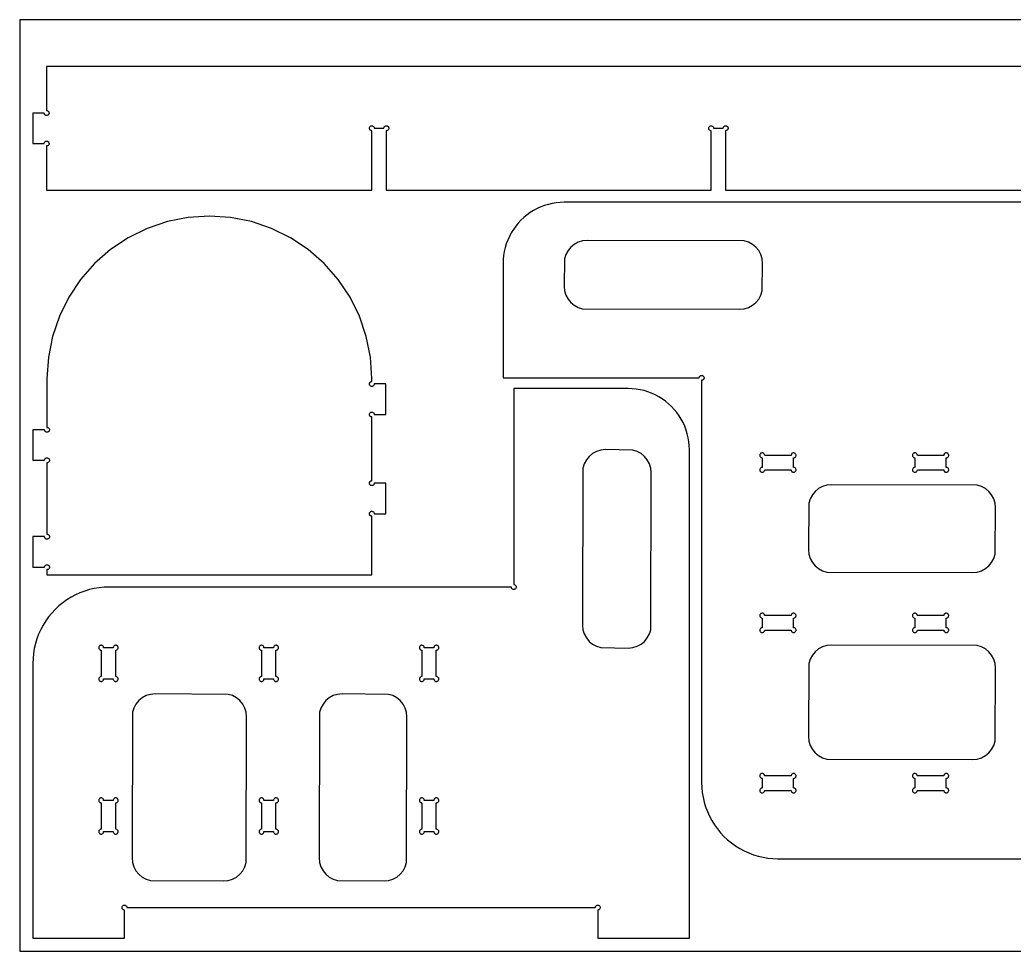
# Model space of a CAD drawing. Extents: x 0 to 2440, y -4410 to 1220.
# Drawn here: x 0 to 1302, y -1470 to -250 of the extents above; entities that cross this region are included whole.
import ezdxf

# ---------------------------------------------------------------- set-up
doc = ezdxf.new("R2010")
doc.units = 0
doc.layers.add('CUT', color=1, linetype='Continuous')
doc.layers.add('REFERENCE-SHEET', color=8, linetype='Continuous')

msp = doc.modelspace()

# ---------------------------------------------------------------- linework, layer by layer
at = {"layer": 'CUT'}
for points in [[(1795, -311), (35, -311), (35, -368.8), (35.7, -368.9), (36.3, -369.1), (36.9, -369.4), (37.4, -369.9), (37.8, -370.5), (38.1, -371.1), (38.2, -371.8), (38.2, -372.5), (38, -373.1), (37.7, -373.7), (37.3, -374.3), (36.7, -374.7), (36.1, -375), (35.5, -375.2), (34.8, -375.2), (34.1, -375.1), (33.5, -374.8), (32.9, -374.4), (32.4, -373.9), (32.1, -373.3), (31.9, -372.7), (31.8, -372), (17, -372), (17, -412), (31.8, -412), (31.9, -411.3), (32.1, -410.7), (32.4, -410.1), (32.9, -409.6), (33.5, -409.2), (34.1, -408.9), (34.8, -408.8), (35.5, -408.8), (36.1, -409), (36.7, -409.3), (37.3, -409.7), (37.7, -410.3), (38, -410.9), (38.2, -411.5), (38.2, -412.2), (38.1, -412.9), (37.8, -413.5), (37.4, -414.1), (36.9, -414.6), (36.3, -414.9), (35.7, -415.1), (35, -415.2), (35, -473), (461, -473), (461, -395.2), (460.3, -395.1), (459.7, -394.9), (459.1, -394.6), (458.6, -394.1), (458.2, -393.5), (457.9, -392.9), (457.8, -392.2), (457.8, -391.5), (458, -390.9), (458.3, -390.3), (458.7, -389.7), (459.3, -389.3), (459.9, -389), (460.5, -388.8), (461.2, -388.8), (461.9, -388.9), (462.5, -389.2), (463.1, -389.6), (463.6, -390.1), (463.9, -390.7), (464.1, -391.3), (464.2, -392), (476.8, -392), (476.9, -391.3), (477.1, -390.7), (477.4, -390.1), (477.9, -389.6), (478.5, -389.2), (479.1, -388.9), (479.8, -388.8), (480.5, -388.8), (481.1, -389), (481.7, -389.3), (482.3, -389.7), (482.7, -390.3), (483, -390.9), (483.2, -391.5), (483.2, -392.2), (483.1, -392.9), (482.8, -393.5), (482.4, -394.1), (481.9, -394.6), (481.3, -394.9), (480.7, -395.1), (480, -395.2), (480, -473), (905.5, -473), (905.5, -395.2), (904.8, -395.1), (904.2, -394.9), (903.6, -394.6), (903.1, -394.1), (902.7, -393.5), (902.4, -392.9), (902.3, -392.2), (902.3, -391.5), (902.5, -390.9), (902.8, -390.3), (903.2, -389.7), (903.8, -389.3), (904.4, -389), (905, -388.8), (905.7, -388.8), (906.4, -388.9), (907, -389.2), (907.6, -389.6), (908.1, -390.1), (908.4, -390.7), (908.6, -391.3), (908.7, -392), (921.3, -392), (921.4, -391.3), (921.6, -390.7), (921.9, -390.1), (922.4, -389.6), (923, -389.2), (923.6, -388.9), (924.3, -388.8), (925, -388.8), (925.6, -389), (926.2, -389.3), (926.8, -389.7), (927.2, -390.3), (927.5, -390.9), (927.7, -391.5), (927.7, -392.2), (927.6, -392.9), (927.3, -393.5), (926.9, -394.1), (926.4, -394.6), (925.8, -394.9), (925.2, -395.1), (924.5, -395.2), (924.5, -473), (1350, -473)], [(1353, -489), (713, -489), (707.8, -489.2), (702.6, -489.7), (697.4, -490.5), (692.3, -491.7), (687.3, -493.2), (682.4, -495.1), (677.6, -497.3), (673, -499.7), (668.6, -502.5), (664.3, -505.5), (660.3, -508.9), (656.4, -512.4), (652.9, -516.3), (649.5, -520.3), (646.5, -524.6), (643.7, -529), (641.3, -533.6), (639.1, -538.4), (637.2, -543.3), (635.7, -548.3), (634.5, -553.4), (633.7, -558.6), (633.2, -563.8), (633, -569), (633, -719), (889.8, -719), (889.9, -718.3), (890.1, -717.7), (890.4, -717.1), (890.9, -716.6), (891.5, -716.2), (892.1, -715.9), (892.8, -715.8), (893.5, -715.8), (894.1, -716), (894.7, -716.3), (895.3, -716.7), (895.7, -717.3), (896, -717.9), (896.2, -718.5), (896.2, -719.2), (896.1, -719.9), (895.8, -720.5), (895.4, -721.1), (894.9, -721.6), (894.3, -721.9), (893.7, -722.1), (893, -722.2), (893, -1249), (893.2, -1255.5), (893.9, -1262.1), (894.9, -1268.5), (896.4, -1274.9), (898.3, -1281.1), (900.6, -1287.3), (903.3, -1293.2), (906.4, -1299), (909.9, -1304.6), (913.7, -1309.9), (917.8, -1314.9), (922.3, -1319.7), (927.1, -1324.2), (932.1, -1328.3), (937.4, -1332.1), (943, -1335.6), (948.8, -1338.7), (954.7, -1341.4), (960.9, -1343.7), (967.1, -1345.6), (973.5, -1347.1), (979.9, -1348.1), (986.5, -1348.8), (993, -1349), (1353, -1349)]]:
    msp.add_lwpolyline(points, dxfattribs=at)
for points in [[(17, -927), (17, -967), (32.3, -967), (32.4, -966.3), (32.6, -965.7), (32.9, -965.1), (33.4, -964.6), (34, -964.2), (34.6, -963.9), (35.3, -963.8), (36, -963.8), (36.6, -964), (37.2, -964.3), (37.8, -964.7), (38.2, -965.3), (38.5, -965.9), (38.7, -966.5), (38.7, -967.2), (38.6, -967.9), (38.3, -968.5), (37.9, -969.1), (37.4, -969.6), (36.8, -969.9), (36.2, -970.1), (35.5, -970.2), (35.5, -977), (461, -977), (461, -900.2), (460.3, -900.1), (459.7, -899.9), (459.1, -899.6), (458.6, -899.1), (458.2, -898.5), (457.9, -897.9), (457.8, -897.2), (457.8, -896.5), (458, -895.9), (458.3, -895.3), (458.7, -894.7), (459.3, -894.3), (459.9, -894), (460.5, -893.8), (461.2, -893.8), (461.9, -893.9), (462.5, -894.2), (463.1, -894.6), (463.6, -895.1), (463.9, -895.7), (464.1, -896.3), (464.2, -897), (479.5, -897), (479.5, -857), (464.2, -857), (464.1, -857.7), (463.9, -858.3), (463.6, -858.9), (463.1, -859.4), (462.5, -859.8), (461.9, -860.1), (461.2, -860.2), (460.5, -860.2), (459.9, -860), (459.3, -859.7), (458.7, -859.3), (458.3, -858.7), (458, -858.1), (457.8, -857.5), (457.8, -856.8), (457.9, -856.1), (458.2, -855.5), (458.6, -854.9), (459.1, -854.4), (459.7, -854.1), (460.3, -853.9), (461, -853.8), (461, -770.2), (460.3, -770.1), (459.7, -769.9), (459.1, -769.6), (458.6, -769.1), (458.2, -768.5), (457.9, -767.9), (457.8, -767.2), (457.8, -766.5), (458, -765.9), (458.3, -765.3), (458.7, -764.7), (459.3, -764.3), (459.9, -764), (460.5, -763.8), (461.2, -763.8), (461.9, -763.9), (462.5, -764.2), (463.1, -764.6), (463.6, -765.1), (463.9, -765.7), (464.1, -766.3), (464.2, -767), (479.5, -767), (479.5, -727), (464.2, -727), (464.1, -727.7), (463.9, -728.3), (463.6, -728.9), (463.1, -729.4), (462.5, -729.8), (461.9, -730.1), (461.2, -730.2), (460.5, -730.2), (459.9, -730), (459.3, -729.7), (458.7, -729.3), (458.3, -728.7), (458, -728.1), (457.8, -727.5), (457.8, -726.8), (457.9, -726.1), (458.2, -725.5), (458.6, -724.9), (459.1, -724.4), (459.7, -724.1), (460.3, -723.9), (461, -723.8), (461, -719.8), (459.2, -692), (453.8, -664.7), (444.8, -638.3), (432.5, -613.4), (417, -590.2), (398.7, -569.3), (377.8, -551), (354.6, -535.5), (329.7, -523.2), (303.3, -514.2), (276, -508.8), (248.2, -507), (220.5, -508.8), (193.2, -514.2), (166.8, -523.2), (141.9, -535.5), (118.7, -551), (97.8, -569.3), (79.5, -590.2), (64, -613.4), (51.7, -638.3), (42.7, -664.7), (37.3, -692), (35.5, -719.8), (35.5, -783.8), (36.2, -783.9), (36.8, -784.1), (37.4, -784.4), (37.9, -784.9), (38.3, -785.5), (38.6, -786.1), (38.7, -786.8), (38.7, -787.5), (38.5, -788.1), (38.2, -788.7), (37.8, -789.3), (37.2, -789.7), (36.6, -790), (36, -790.2), (35.3, -790.2), (34.6, -790.1), (34, -789.8), (33.4, -789.4), (32.9, -788.9), (32.6, -788.3), (32.4, -787.7), (32.3, -787), (17, -787), (17, -827), (32.3, -827), (32.4, -826.3), (32.6, -825.7), (32.9, -825.1), (33.4, -824.6), (34, -824.2), (34.6, -823.9), (35.3, -823.8), (36, -823.8), (36.6, -824), (37.2, -824.3), (37.8, -824.7), (38.2, -825.3), (38.5, -825.9), (38.7, -826.5), (38.7, -827.2), (38.6, -827.9), (38.3, -828.5), (37.9, -829.1), (37.4, -829.6), (36.8, -829.9), (36.2, -830.1), (35.5, -830.2), (35.5, -923.8), (36.2, -923.9), (36.8, -924.1), (37.4, -924.4), (37.9, -924.9), (38.3, -925.5), (38.6, -926.1), (38.7, -926.8), (38.7, -927.5), (38.5, -928.1), (38.2, -928.7), (37.8, -929.3), (37.2, -929.7), (36.6, -930), (36, -930.2), (35.3, -930.2), (34.6, -930.1), (34, -929.8), (33.4, -929.4), (32.9, -928.9), (32.6, -928.3), (32.4, -927.7), (32.3, -927)], [(973, -569), (972.4, -563.1), (970.7, -557.5), (967.9, -552.3), (964.2, -547.8), (959.7, -544.1), (954.5, -541.3), (948.9, -539.6), (743, -539), (737.1, -539.6), (731.5, -541.3), (726.3, -544.1), (721.8, -547.8), (718.1, -552.3), (715.3, -557.5), (713.6, -563.1), (713, -599), (713.6, -604.9), (715.3, -610.5), (718.1, -615.7), (721.8, -620.2), (726.3, -623.9), (731.5, -626.7), (737.1, -628.4), (943, -629), (948.9, -628.4), (954.5, -626.7), (959.7, -623.9), (964.2, -620.2), (967.9, -615.7), (970.7, -610.5), (972.4, -604.9)], [(17, -1453), (137, -1453), (137, -1416.2), (136.3, -1416.1), (135.7, -1415.9), (135.1, -1415.6), (134.6, -1415.1), (134.2, -1414.5), (133.9, -1413.9), (133.8, -1413.2), (133.8, -1412.5), (134, -1411.9), (134.3, -1411.3), (134.7, -1410.7), (135.3, -1410.3), (135.9, -1410), (136.5, -1409.8), (137.2, -1409.8), (137.9, -1409.9), (138.5, -1410.2), (139.1, -1410.6), (139.6, -1411.1), (139.9, -1411.7), (140.1, -1412.3), (140.2, -1413), (753.8, -1413), (753.9, -1412.3), (754.1, -1411.7), (754.4, -1411.1), (754.9, -1410.6), (755.5, -1410.2), (756.1, -1409.9), (756.8, -1409.8), (757.5, -1409.8), (758.1, -1410), (758.7, -1410.3), (759.3, -1410.7), (759.7, -1411.3), (760, -1411.9), (760.2, -1412.5), (760.2, -1413.2), (760.1, -1413.9), (759.8, -1414.5), (759.4, -1415.1), (758.9, -1415.6), (758.3, -1415.9), (757.7, -1416.1), (757, -1416.2), (757, -1453), (877, -1453), (877, -813), (876.8, -807.8), (876.3, -802.6), (875.5, -797.4), (874.3, -792.3), (872.8, -787.3), (870.9, -782.4), (868.7, -777.6), (866.3, -773), (863.5, -768.6), (860.5, -764.3), (857.1, -760.3), (853.6, -756.4), (849.7, -752.9), (845.7, -749.5), (841.4, -746.5), (837, -743.7), (832.4, -741.3), (827.6, -739.1), (822.7, -737.2), (817.7, -735.7), (812.6, -734.5), (807.4, -733.7), (802.2, -733.2), (797, -733), (647, -733), (647, -989.8), (647.7, -989.9), (648.3, -990.1), (648.9, -990.4), (649.4, -990.9), (649.8, -991.5), (650.1, -992.1), (650.2, -992.8), (650.2, -993.5), (650, -994.1), (649.7, -994.7), (649.3, -995.3), (648.7, -995.7), (648.1, -996), (647.5, -996.2), (646.8, -996.2), (646.1, -996.1), (645.5, -995.8), (644.9, -995.4), (644.4, -994.9), (644.1, -994.3), (643.9, -993.7), (643.8, -993), (117, -993), (110.5, -993.2), (103.9, -993.9), (97.5, -994.9), (91.1, -996.4), (84.9, -998.3), (78.7, -1000.6), (72.8, -1003.3), (67, -1006.4), (61.4, -1009.9), (56.1, -1013.7), (51.1, -1017.8), (46.3, -1022.3), (41.8, -1027.1), (37.7, -1032.1), (33.9, -1037.4), (30.4, -1043), (27.3, -1048.8), (24.6, -1054.7), (22.3, -1060.9), (20.4, -1067.1), (18.9, -1073.5), (17.9, -1079.9), (17.2, -1086.5), (17, -1093)], [(797, -1073), (802.9, -1072.4), (808.5, -1070.7), (813.7, -1067.9), (818.2, -1064.2), (821.9, -1059.7), (824.7, -1054.5), (826.4, -1048.9), (827, -843), (826.4, -837.1), (824.7, -831.5), (821.9, -826.3), (818.2, -821.8), (813.7, -818.1), (808.5, -815.3), (802.9, -813.6), (767, -813), (761.1, -813.6), (755.5, -815.3), (750.3, -818.1), (745.8, -821.8), (742.1, -826.3), (739.3, -831.5), (737.6, -837.1), (737, -1043), (737.6, -1048.9), (739.3, -1054.5), (742.1, -1059.7), (745.8, -1064.2), (750.3, -1067.9), (755.5, -1070.7), (761.1, -1072.4)], [(1010.3, -839.5), (1010.4, -840.2), (1010.6, -840.8), (1010.9, -841.4), (1011.4, -841.9), (1012, -842.3), (1012.6, -842.6), (1013.3, -842.7), (1014, -842.7), (1014.6, -842.5), (1015.2, -842.2), (1015.8, -841.8), (1016.2, -841.2), (1016.5, -840.6), (1016.7, -840), (1016.7, -839.3), (1016.6, -838.6), (1016.3, -838), (1015.9, -837.4), (1015.4, -836.9), (1014.8, -836.6), (1014.2, -836.4), (1013.5, -836.3), (1013.5, -823.7), (1014.2, -823.6), (1014.8, -823.4), (1015.4, -823.1), (1015.9, -822.6), (1016.3, -822), (1016.6, -821.4), (1016.7, -820.7), (1016.7, -820), (1016.5, -819.4), (1016.2, -818.8), (1015.8, -818.2), (1015.2, -817.8), (1014.6, -817.5), (1014, -817.3), (1013.3, -817.3), (1012.6, -817.4), (1012, -817.7), (1011.4, -818.1), (1010.9, -818.6), (1010.6, -819.2), (1010.4, -819.8), (1010.3, -820.5), (975.7, -820.5), (975.6, -819.8), (975.4, -819.2), (975.1, -818.6), (974.6, -818.1), (974, -817.7), (973.4, -817.4), (972.7, -817.3), (972, -817.3), (971.4, -817.5), (970.8, -817.8), (970.2, -818.2), (969.8, -818.8), (969.5, -819.4), (969.3, -820), (969.3, -820.7), (969.4, -821.4), (969.7, -822), (970.1, -822.6), (970.6, -823.1), (971.2, -823.4), (971.8, -823.6), (972.5, -823.7), (972.5, -836.3), (971.8, -836.4), (971.2, -836.6), (970.6, -836.9), (970.1, -837.4), (969.7, -838), (969.4, -838.6), (969.3, -839.3), (969.3, -840), (969.5, -840.6), (969.8, -841.2), (970.2, -841.8), (970.8, -842.2), (971.4, -842.5), (972, -842.7), (972.7, -842.7), (973.4, -842.6), (974, -842.3), (974.6, -841.9), (975.1, -841.4), (975.4, -840.8), (975.6, -840.2), (975.7, -839.5)], [(1210.3, -839.5), (1210.4, -840.2), (1210.6, -840.8), (1210.9, -841.4), (1211.4, -841.9), (1212, -842.3), (1212.6, -842.6), (1213.3, -842.7), (1214, -842.7), (1214.6, -842.5), (1215.2, -842.2), (1215.8, -841.8), (1216.2, -841.2), (1216.5, -840.6), (1216.7, -840), (1216.7, -839.3), (1216.6, -838.6), (1216.3, -838), (1215.9, -837.4), (1215.4, -836.9), (1214.8, -836.6), (1214.2, -836.4), (1213.5, -836.3), (1213.5, -823.7), (1214.2, -823.6), (1214.8, -823.4), (1215.4, -823.1), (1215.9, -822.6), (1216.3, -822), (1216.6, -821.4), (1216.7, -820.7), (1216.7, -820), (1216.5, -819.4), (1216.2, -818.8), (1215.8, -818.2), (1215.2, -817.8), (1214.6, -817.5), (1214, -817.3), (1213.3, -817.3), (1212.6, -817.4), (1212, -817.7), (1211.4, -818.1), (1210.9, -818.6), (1210.6, -819.2), (1210.4, -819.8), (1210.3, -820.5), (1175.7, -820.5), (1175.6, -819.8), (1175.4, -819.2), (1175.1, -818.6), (1174.6, -818.1), (1174, -817.7), (1173.4, -817.4), (1172.7, -817.3), (1172, -817.3), (1171.4, -817.5), (1170.8, -817.8), (1170.2, -818.2), (1169.8, -818.8), (1169.5, -819.4), (1169.3, -820), (1169.3, -820.7), (1169.4, -821.4), (1169.7, -822), (1170.1, -822.6), (1170.6, -823.1), (1171.2, -823.4), (1171.8, -823.6), (1172.5, -823.7), (1172.5, -836.3), (1171.8, -836.4), (1171.2, -836.6), (1170.6, -836.9), (1170.1, -837.4), (1169.7, -838), (1169.4, -838.6), (1169.3, -839.3), (1169.3, -840), (1169.5, -840.6), (1169.8, -841.2), (1170.2, -841.8), (1170.8, -842.2), (1171.4, -842.5), (1172, -842.7), (1172.7, -842.7), (1173.4, -842.6), (1174, -842.3), (1174.6, -841.9), (1175.1, -841.4), (1175.4, -840.8), (1175.6, -840.2), (1175.7, -839.5)], [(1278, -889), (1277.4, -883.1), (1275.7, -877.5), (1272.9, -872.3), (1269.2, -867.8), (1264.7, -864.1), (1259.5, -861.3), (1253.9, -859.6), (1063, -859), (1057.1, -859.6), (1051.5, -861.3), (1046.3, -864.1), (1041.8, -867.8), (1038.1, -872.3), (1035.3, -877.5), (1033.6, -883.1), (1033, -944), (1033.6, -949.9), (1035.3, -955.5), (1038.1, -960.7), (1041.8, -965.2), (1046.3, -968.9), (1051.5, -971.7), (1057.1, -973.4), (1248, -974), (1253.9, -973.4), (1259.5, -971.7), (1264.7, -968.9), (1269.2, -965.2), (1272.9, -960.7), (1275.7, -955.5), (1277.4, -949.9)], [(1010.3, -1049.5), (1010.4, -1050.2), (1010.6, -1050.8), (1010.9, -1051.4), (1011.4, -1051.9), (1012, -1052.3), (1012.6, -1052.6), (1013.3, -1052.7), (1014, -1052.7), (1014.6, -1052.5), (1015.2, -1052.2), (1015.8, -1051.8), (1016.2, -1051.2), (1016.5, -1050.6), (1016.7, -1050), (1016.7, -1049.3), (1016.6, -1048.6), (1016.3, -1048), (1015.9, -1047.4), (1015.4, -1046.9), (1014.8, -1046.6), (1014.2, -1046.4), (1013.5, -1046.3), (1013.5, -1033.7), (1014.2, -1033.6), (1014.8, -1033.4), (1015.4, -1033.1), (1015.9, -1032.6), (1016.3, -1032), (1016.6, -1031.4), (1016.7, -1030.7), (1016.7, -1030), (1016.5, -1029.4), (1016.2, -1028.8), (1015.8, -1028.2), (1015.2, -1027.8), (1014.6, -1027.5), (1014, -1027.3), (1013.3, -1027.3), (1012.6, -1027.4), (1012, -1027.7), (1011.4, -1028.1), (1010.9, -1028.6), (1010.6, -1029.2), (1010.4, -1029.8), (1010.3, -1030.5), (975.7, -1030.5), (975.6, -1029.8), (975.4, -1029.2), (975.1, -1028.6), (974.6, -1028.1), (974, -1027.7), (973.4, -1027.4), (972.7, -1027.3), (972, -1027.3), (971.4, -1027.5), (970.8, -1027.8), (970.2, -1028.2), (969.8, -1028.8), (969.5, -1029.4), (969.3, -1030), (969.3, -1030.7), (969.4, -1031.4), (969.7, -1032), (970.1, -1032.6), (970.6, -1033.1), (971.2, -1033.4), (971.8, -1033.6), (972.5, -1033.7), (972.5, -1046.3), (971.8, -1046.4), (971.2, -1046.6), (970.6, -1046.9), (970.1, -1047.4), (969.7, -1048), (969.4, -1048.6), (969.3, -1049.3), (969.3, -1050), (969.5, -1050.6), (969.8, -1051.2), (970.2, -1051.8), (970.8, -1052.2), (971.4, -1052.5), (972, -1052.7), (972.7, -1052.7), (973.4, -1052.6), (974, -1052.3), (974.6, -1051.9), (975.1, -1051.4), (975.4, -1050.8), (975.6, -1050.2), (975.7, -1049.5)], [(1210.3, -1049.5), (1210.4, -1050.2), (1210.6, -1050.8), (1210.9, -1051.4), (1211.4, -1051.9), (1212, -1052.3), (1212.6, -1052.6), (1213.3, -1052.7), (1214, -1052.7), (1214.6, -1052.5), (1215.2, -1052.2), (1215.8, -1051.8), (1216.2, -1051.2), (1216.5, -1050.6), (1216.7, -1050), (1216.7, -1049.3), (1216.6, -1048.6), (1216.3, -1048), (1215.9, -1047.4), (1215.4, -1046.9), (1214.8, -1046.6), (1214.2, -1046.4), (1213.5, -1046.3), (1213.5, -1033.7), (1214.2, -1033.6), (1214.8, -1033.4), (1215.4, -1033.1), (1215.9, -1032.6), (1216.3, -1032), (1216.6, -1031.4), (1216.7, -1030.7), (1216.7, -1030), (1216.5, -1029.4), (1216.2, -1028.8), (1215.8, -1028.2), (1215.2, -1027.8), (1214.6, -1027.5), (1214, -1027.3), (1213.3, -1027.3), (1212.6, -1027.4), (1212, -1027.7), (1211.4, -1028.1), (1210.9, -1028.6), (1210.6, -1029.2), (1210.4, -1029.8), (1210.3, -1030.5), (1175.7, -1030.5), (1175.6, -1029.8), (1175.4, -1029.2), (1175.1, -1028.6), (1174.6, -1028.1), (1174, -1027.7), (1173.4, -1027.4), (1172.7, -1027.3), (1172, -1027.3), (1171.4, -1027.5), (1170.8, -1027.8), (1170.2, -1028.2), (1169.8, -1028.8), (1169.5, -1029.4), (1169.3, -1030), (1169.3, -1030.7), (1169.4, -1031.4), (1169.7, -1032), (1170.1, -1032.6), (1170.6, -1033.1), (1171.2, -1033.4), (1171.8, -1033.6), (1172.5, -1033.7), (1172.5, -1046.3), (1171.8, -1046.4), (1171.2, -1046.6), (1170.6, -1046.9), (1170.1, -1047.4), (1169.7, -1048), (1169.4, -1048.6), (1169.3, -1049.3), (1169.3, -1050), (1169.5, -1050.6), (1169.8, -1051.2), (1170.2, -1051.8), (1170.8, -1052.2), (1171.4, -1052.5), (1172, -1052.7), (1172.7, -1052.7), (1173.4, -1052.6), (1174, -1052.3), (1174.6, -1051.9), (1175.1, -1051.4), (1175.4, -1050.8), (1175.6, -1050.2), (1175.7, -1049.5)], [(106.5, -1110.3), (105.8, -1110.4), (105.2, -1110.6), (104.6, -1110.9), (104.1, -1111.4), (103.7, -1112), (103.4, -1112.6), (103.3, -1113.3), (103.3, -1114), (103.5, -1114.6), (103.8, -1115.2), (104.2, -1115.8), (104.8, -1116.2), (105.4, -1116.5), (106, -1116.7), (106.7, -1116.7), (107.4, -1116.6), (108, -1116.3), (108.6, -1115.9), (109.1, -1115.4), (109.4, -1114.8), (109.6, -1114.2), (109.7, -1113.5), (122.3, -1113.5), (122.4, -1114.2), (122.6, -1114.8), (122.9, -1115.4), (123.4, -1115.9), (124, -1116.3), (124.6, -1116.6), (125.3, -1116.7), (126, -1116.7), (126.6, -1116.5), (127.2, -1116.2), (127.8, -1115.8), (128.2, -1115.2), (128.5, -1114.6), (128.7, -1114), (128.7, -1113.3), (128.6, -1112.6), (128.3, -1112), (127.9, -1111.4), (127.4, -1110.9), (126.8, -1110.6), (126.2, -1110.4), (125.5, -1110.3), (125.5, -1075.7), (126.2, -1075.6), (126.8, -1075.4), (127.4, -1075.1), (127.9, -1074.6), (128.3, -1074), (128.6, -1073.4), (128.7, -1072.7), (128.7, -1072), (128.5, -1071.4), (128.2, -1070.8), (127.8, -1070.2), (127.2, -1069.8), (126.6, -1069.5), (126, -1069.3), (125.3, -1069.3), (124.6, -1069.4), (124, -1069.7), (123.4, -1070.1), (122.9, -1070.6), (122.6, -1071.2), (122.4, -1071.8), (122.3, -1072.5), (109.7, -1072.5), (109.6, -1071.8), (109.4, -1071.2), (109.1, -1070.6), (108.6, -1070.1), (108, -1069.7), (107.4, -1069.4), (106.7, -1069.3), (106, -1069.3), (105.4, -1069.5), (104.8, -1069.8), (104.2, -1070.2), (103.8, -1070.8), (103.5, -1071.4), (103.3, -1072), (103.3, -1072.7), (103.4, -1073.4), (103.7, -1074), (104.1, -1074.6), (104.6, -1075.1), (105.2, -1075.4), (105.8, -1075.6), (106.5, -1075.7)], [(316.5, -1110.3), (315.8, -1110.4), (315.2, -1110.6), (314.6, -1110.9), (314.1, -1111.4), (313.7, -1112), (313.4, -1112.6), (313.3, -1113.3), (313.3, -1114), (313.5, -1114.6), (313.8, -1115.2), (314.2, -1115.8), (314.8, -1116.2), (315.4, -1116.5), (316, -1116.7), (316.7, -1116.7), (317.4, -1116.6), (318, -1116.3), (318.6, -1115.9), (319.1, -1115.4), (319.4, -1114.8), (319.6, -1114.2), (319.7, -1113.5), (332.3, -1113.5), (332.4, -1114.2), (332.6, -1114.8), (332.9, -1115.4), (333.4, -1115.9), (334, -1116.3), (334.6, -1116.6), (335.3, -1116.7), (336, -1116.7), (336.6, -1116.5), (337.2, -1116.2), (337.8, -1115.8), (338.2, -1115.2), (338.5, -1114.6), (338.7, -1114), (338.7, -1113.3), (338.6, -1112.6), (338.3, -1112), (337.9, -1111.4), (337.4, -1110.9), (336.8, -1110.6), (336.2, -1110.4), (335.5, -1110.3), (335.5, -1075.7), (336.2, -1075.6), (336.8, -1075.4), (337.4, -1075.1), (337.9, -1074.6), (338.3, -1074), (338.6, -1073.4), (338.7, -1072.7), (338.7, -1072), (338.5, -1071.4), (338.2, -1070.8), (337.8, -1070.2), (337.2, -1069.8), (336.6, -1069.5), (336, -1069.3), (335.3, -1069.3), (334.6, -1069.4), (334, -1069.7), (333.4, -1070.1), (332.9, -1070.6), (332.6, -1071.2), (332.4, -1071.8), (332.3, -1072.5), (319.7, -1072.5), (319.6, -1071.8), (319.4, -1071.2), (319.1, -1070.6), (318.6, -1070.1), (318, -1069.7), (317.4, -1069.4), (316.7, -1069.3), (316, -1069.3), (315.4, -1069.5), (314.8, -1069.8), (314.2, -1070.2), (313.8, -1070.8), (313.5, -1071.4), (313.3, -1072), (313.3, -1072.7), (313.4, -1073.4), (313.7, -1074), (314.1, -1074.6), (314.6, -1075.1), (315.2, -1075.4), (315.8, -1075.6), (316.5, -1075.7)], [(526.5, -1110.3), (525.8, -1110.4), (525.2, -1110.6), (524.6, -1110.9), (524.1, -1111.4), (523.7, -1112), (523.4, -1112.6), (523.3, -1113.3), (523.3, -1114), (523.5, -1114.6), (523.8, -1115.2), (524.2, -1115.8), (524.8, -1116.2), (525.4, -1116.5), (526, -1116.7), (526.7, -1116.7), (527.4, -1116.6), (528, -1116.3), (528.6, -1115.9), (529.1, -1115.4), (529.4, -1114.8), (529.6, -1114.2), (529.7, -1113.5), (542.3, -1113.5), (542.4, -1114.2), (542.6, -1114.8), (542.9, -1115.4), (543.4, -1115.9), (544, -1116.3), (544.6, -1116.6), (545.3, -1116.7), (546, -1116.7), (546.6, -1116.5), (547.2, -1116.2), (547.8, -1115.8), (548.2, -1115.2), (548.5, -1114.6), (548.7, -1114), (548.7, -1113.3), (548.6, -1112.6), (548.3, -1112), (547.9, -1111.4), (547.4, -1110.9), (546.8, -1110.6), (546.2, -1110.4), (545.5, -1110.3), (545.5, -1075.7), (546.2, -1075.6), (546.8, -1075.4), (547.4, -1075.1), (547.9, -1074.6), (548.3, -1074), (548.6, -1073.4), (548.7, -1072.7), (548.7, -1072), (548.5, -1071.4), (548.2, -1070.8), (547.8, -1070.2), (547.2, -1069.8), (546.6, -1069.5), (546, -1069.3), (545.3, -1069.3), (544.6, -1069.4), (544, -1069.7), (543.4, -1070.1), (542.9, -1070.6), (542.6, -1071.2), (542.4, -1071.8), (542.3, -1072.5), (529.7, -1072.5), (529.6, -1071.8), (529.4, -1071.2), (529.1, -1070.6), (528.6, -1070.1), (528, -1069.7), (527.4, -1069.4), (526.7, -1069.3), (526, -1069.3), (525.4, -1069.5), (524.8, -1069.8), (524.2, -1070.2), (523.8, -1070.8), (523.5, -1071.4), (523.3, -1072), (523.3, -1072.7), (523.4, -1073.4), (523.7, -1074), (524.1, -1074.6), (524.6, -1075.1), (525.2, -1075.4), (525.8, -1075.6), (526.5, -1075.7)], [(1278, -1099), (1277.4, -1093.1), (1275.7, -1087.5), (1272.9, -1082.3), (1269.2, -1077.8), (1264.7, -1074.1), (1259.5, -1071.3), (1253.9, -1069.6), (1063, -1069), (1057.1, -1069.6), (1051.5, -1071.3), (1046.3, -1074.1), (1041.8, -1077.8), (1038.1, -1082.3), (1035.3, -1087.5), (1033.6, -1093.1), (1033, -1189), (1033.6, -1194.9), (1035.3, -1200.5), (1038.1, -1205.7), (1041.8, -1210.2), (1046.3, -1213.9), (1051.5, -1216.7), (1057.1, -1218.4), (1248, -1219), (1253.9, -1218.4), (1259.5, -1216.7), (1264.7, -1213.9), (1269.2, -1210.2), (1272.9, -1205.7), (1275.7, -1200.5), (1277.4, -1194.9)], [(267, -1378), (272.9, -1377.4), (278.5, -1375.7), (283.7, -1372.9), (288.2, -1369.2), (291.9, -1364.7), (294.7, -1359.5), (296.4, -1353.9), (297, -1163), (296.4, -1157.1), (294.7, -1151.5), (291.9, -1146.3), (288.2, -1141.8), (283.7, -1138.1), (278.5, -1135.3), (272.9, -1133.6), (177, -1133), (171.1, -1133.6), (165.5, -1135.3), (160.3, -1138.1), (155.8, -1141.8), (152.1, -1146.3), (149.3, -1151.5), (147.6, -1157.1), (147, -1348), (147.6, -1353.9), (149.3, -1359.5), (152.1, -1364.7), (155.8, -1369.2), (160.3, -1372.9), (165.5, -1375.7), (171.1, -1377.4)], [(477, -1378), (482.9, -1377.4), (488.5, -1375.7), (493.7, -1372.9), (498.2, -1369.2), (501.9, -1364.7), (504.7, -1359.5), (506.4, -1353.9), (507, -1163), (506.4, -1157.1), (504.7, -1151.5), (501.9, -1146.3), (498.2, -1141.8), (493.7, -1138.1), (488.5, -1135.3), (482.9, -1133.6), (422, -1133), (416.1, -1133.6), (410.5, -1135.3), (405.3, -1138.1), (400.8, -1141.8), (397.1, -1146.3), (394.3, -1151.5), (392.6, -1157.1), (392, -1348), (392.6, -1353.9), (394.3, -1359.5), (397.1, -1364.7), (400.8, -1369.2), (405.3, -1372.9), (410.5, -1375.7), (416.1, -1377.4)], [(1010.3, -1259.5), (1010.4, -1260.2), (1010.6, -1260.8), (1010.9, -1261.4), (1011.4, -1261.9), (1012, -1262.3), (1012.6, -1262.6), (1013.3, -1262.7), (1014, -1262.7), (1014.6, -1262.5), (1015.2, -1262.2), (1015.8, -1261.8), (1016.2, -1261.2), (1016.5, -1260.6), (1016.7, -1260), (1016.7, -1259.3), (1016.6, -1258.6), (1016.3, -1258), (1015.9, -1257.4), (1015.4, -1256.9), (1014.8, -1256.6), (1014.2, -1256.4), (1013.5, -1256.3), (1013.5, -1243.7), (1014.2, -1243.6), (1014.8, -1243.4), (1015.4, -1243.1), (1015.9, -1242.6), (1016.3, -1242), (1016.6, -1241.4), (1016.7, -1240.7), (1016.7, -1240), (1016.5, -1239.4), (1016.2, -1238.8), (1015.8, -1238.2), (1015.2, -1237.8), (1014.6, -1237.5), (1014, -1237.3), (1013.3, -1237.3), (1012.6, -1237.4), (1012, -1237.7), (1011.4, -1238.1), (1010.9, -1238.6), (1010.6, -1239.2), (1010.4, -1239.8), (1010.3, -1240.5), (975.7, -1240.5), (975.6, -1239.8), (975.4, -1239.2), (975.1, -1238.6), (974.6, -1238.1), (974, -1237.7), (973.4, -1237.4), (972.7, -1237.3), (972, -1237.3), (971.4, -1237.5), (970.8, -1237.8), (970.2, -1238.2), (969.8, -1238.8), (969.5, -1239.4), (969.3, -1240), (969.3, -1240.7), (969.4, -1241.4), (969.7, -1242), (970.1, -1242.6), (970.6, -1243.1), (971.2, -1243.4), (971.8, -1243.6), (972.5, -1243.7), (972.5, -1256.3), (971.8, -1256.4), (971.2, -1256.6), (970.6, -1256.9), (970.1, -1257.4), (969.7, -1258), (969.4, -1258.6), (969.3, -1259.3), (969.3, -1260), (969.5, -1260.6), (969.8, -1261.2), (970.2, -1261.8), (970.8, -1262.2), (971.4, -1262.5), (972, -1262.7), (972.7, -1262.7), (973.4, -1262.6), (974, -1262.3), (974.6, -1261.9), (975.1, -1261.4), (975.4, -1260.8), (975.6, -1260.2), (975.7, -1259.5)], [(1210.3, -1259.5), (1210.4, -1260.2), (1210.6, -1260.8), (1210.9, -1261.4), (1211.4, -1261.9), (1212, -1262.3), (1212.6, -1262.6), (1213.3, -1262.7), (1214, -1262.7), (1214.6, -1262.5), (1215.2, -1262.2), (1215.8, -1261.8), (1216.2, -1261.2), (1216.5, -1260.6), (1216.7, -1260), (1216.7, -1259.3), (1216.6, -1258.6), (1216.3, -1258), (1215.9, -1257.4), (1215.4, -1256.9), (1214.8, -1256.6), (1214.2, -1256.4), (1213.5, -1256.3), (1213.5, -1243.7), (1214.2, -1243.6), (1214.8, -1243.4), (1215.4, -1243.1), (1215.9, -1242.6), (1216.3, -1242), (1216.6, -1241.4), (1216.7, -1240.7), (1216.7, -1240), (1216.5, -1239.4), (1216.2, -1238.8), (1215.8, -1238.2), (1215.2, -1237.8), (1214.6, -1237.5), (1214, -1237.3), (1213.3, -1237.3), (1212.6, -1237.4), (1212, -1237.7), (1211.4, -1238.1), (1210.9, -1238.6), (1210.6, -1239.2), (1210.4, -1239.8), (1210.3, -1240.5), (1175.7, -1240.5), (1175.6, -1239.8), (1175.4, -1239.2), (1175.1, -1238.6), (1174.6, -1238.1), (1174, -1237.7), (1173.4, -1237.4), (1172.7, -1237.3), (1172, -1237.3), (1171.4, -1237.5), (1170.8, -1237.8), (1170.2, -1238.2), (1169.8, -1238.8), (1169.5, -1239.4), (1169.3, -1240), (1169.3, -1240.7), (1169.4, -1241.4), (1169.7, -1242), (1170.1, -1242.6), (1170.6, -1243.1), (1171.2, -1243.4), (1171.8, -1243.6), (1172.5, -1243.7), (1172.5, -1256.3), (1171.8, -1256.4), (1171.2, -1256.6), (1170.6, -1256.9), (1170.1, -1257.4), (1169.7, -1258), (1169.4, -1258.6), (1169.3, -1259.3), (1169.3, -1260), (1169.5, -1260.6), (1169.8, -1261.2), (1170.2, -1261.8), (1170.8, -1262.2), (1171.4, -1262.5), (1172, -1262.7), (1172.7, -1262.7), (1173.4, -1262.6), (1174, -1262.3), (1174.6, -1261.9), (1175.1, -1261.4), (1175.4, -1260.8), (1175.6, -1260.2), (1175.7, -1259.5)], [(106.5, -1310.3), (105.8, -1310.4), (105.2, -1310.6), (104.6, -1310.9), (104.1, -1311.4), (103.7, -1312), (103.4, -1312.6), (103.3, -1313.3), (103.3, -1314), (103.5, -1314.6), (103.8, -1315.2), (104.2, -1315.8), (104.8, -1316.2), (105.4, -1316.5), (106, -1316.7), (106.7, -1316.7), (107.4, -1316.6), (108, -1316.3), (108.6, -1315.9), (109.1, -1315.4), (109.4, -1314.8), (109.6, -1314.2), (109.7, -1313.5), (122.3, -1313.5), (122.4, -1314.2), (122.6, -1314.8), (122.9, -1315.4), (123.4, -1315.9), (124, -1316.3), (124.6, -1316.6), (125.3, -1316.7), (126, -1316.7), (126.6, -1316.5), (127.2, -1316.2), (127.8, -1315.8), (128.2, -1315.2), (128.5, -1314.6), (128.7, -1314), (128.7, -1313.3), (128.6, -1312.6), (128.3, -1312), (127.9, -1311.4), (127.4, -1310.9), (126.8, -1310.6), (126.2, -1310.4), (125.5, -1310.3), (125.5, -1275.7), (126.2, -1275.6), (126.8, -1275.4), (127.4, -1275.1), (127.9, -1274.6), (128.3, -1274), (128.6, -1273.4), (128.7, -1272.7), (128.7, -1272), (128.5, -1271.4), (128.2, -1270.8), (127.8, -1270.2), (127.2, -1269.8), (126.6, -1269.5), (126, -1269.3), (125.3, -1269.3), (124.6, -1269.4), (124, -1269.7), (123.4, -1270.1), (122.9, -1270.6), (122.6, -1271.2), (122.4, -1271.8), (122.3, -1272.5), (109.7, -1272.5), (109.6, -1271.8), (109.4, -1271.2), (109.1, -1270.6), (108.6, -1270.1), (108, -1269.7), (107.4, -1269.4), (106.7, -1269.3), (106, -1269.3), (105.4, -1269.5), (104.8, -1269.8), (104.2, -1270.2), (103.8, -1270.8), (103.5, -1271.4), (103.3, -1272), (103.3, -1272.7), (103.4, -1273.4), (103.7, -1274), (104.1, -1274.6), (104.6, -1275.1), (105.2, -1275.4), (105.8, -1275.6), (106.5, -1275.7)], [(316.5, -1310.3), (315.8, -1310.4), (315.2, -1310.6), (314.6, -1310.9), (314.1, -1311.4), (313.7, -1312), (313.4, -1312.6), (313.3, -1313.3), (313.3, -1314), (313.5, -1314.6), (313.8, -1315.2), (314.2, -1315.8), (314.8, -1316.2), (315.4, -1316.5), (316, -1316.7), (316.7, -1316.7), (317.4, -1316.6), (318, -1316.3), (318.6, -1315.9), (319.1, -1315.4), (319.4, -1314.8), (319.6, -1314.2), (319.7, -1313.5), (332.3, -1313.5), (332.4, -1314.2), (332.6, -1314.8), (332.9, -1315.4), (333.4, -1315.9), (334, -1316.3), (334.6, -1316.6), (335.3, -1316.7), (336, -1316.7), (336.6, -1316.5), (337.2, -1316.2), (337.8, -1315.8), (338.2, -1315.2), (338.5, -1314.6), (338.7, -1314), (338.7, -1313.3), (338.6, -1312.6), (338.3, -1312), (337.9, -1311.4), (337.4, -1310.9), (336.8, -1310.6), (336.2, -1310.4), (335.5, -1310.3), (335.5, -1275.7), (336.2, -1275.6), (336.8, -1275.4), (337.4, -1275.1), (337.9, -1274.6), (338.3, -1274), (338.6, -1273.4), (338.7, -1272.7), (338.7, -1272), (338.5, -1271.4), (338.2, -1270.8), (337.8, -1270.2), (337.2, -1269.8), (336.6, -1269.5), (336, -1269.3), (335.3, -1269.3), (334.6, -1269.4), (334, -1269.7), (333.4, -1270.1), (332.9, -1270.6), (332.6, -1271.2), (332.4, -1271.8), (332.3, -1272.5), (319.7, -1272.5), (319.6, -1271.8), (319.4, -1271.2), (319.1, -1270.6), (318.6, -1270.1), (318, -1269.7), (317.4, -1269.4), (316.7, -1269.3), (316, -1269.3), (315.4, -1269.5), (314.8, -1269.8), (314.2, -1270.2), (313.8, -1270.8), (313.5, -1271.4), (313.3, -1272), (313.3, -1272.7), (313.4, -1273.4), (313.7, -1274), (314.1, -1274.6), (314.6, -1275.1), (315.2, -1275.4), (315.8, -1275.6), (316.5, -1275.7)], [(526.5, -1310.3), (525.8, -1310.4), (525.2, -1310.6), (524.6, -1310.9), (524.1, -1311.4), (523.7, -1312), (523.4, -1312.6), (523.3, -1313.3), (523.3, -1314), (523.5, -1314.6), (523.8, -1315.2), (524.2, -1315.8), (524.8, -1316.2), (525.4, -1316.5), (526, -1316.7), (526.7, -1316.7), (527.4, -1316.6), (528, -1316.3), (528.6, -1315.9), (529.1, -1315.4), (529.4, -1314.8), (529.6, -1314.2), (529.7, -1313.5), (542.3, -1313.5), (542.4, -1314.2), (542.6, -1314.8), (542.9, -1315.4), (543.4, -1315.9), (544, -1316.3), (544.6, -1316.6), (545.3, -1316.7), (546, -1316.7), (546.6, -1316.5), (547.2, -1316.2), (547.8, -1315.8), (548.2, -1315.2), (548.5, -1314.6), (548.7, -1314), (548.7, -1313.3), (548.6, -1312.6), (548.3, -1312), (547.9, -1311.4), (547.4, -1310.9), (546.8, -1310.6), (546.2, -1310.4), (545.5, -1310.3), (545.5, -1275.7), (546.2, -1275.6), (546.8, -1275.4), (547.4, -1275.1), (547.9, -1274.6), (548.3, -1274), (548.6, -1273.4), (548.7, -1272.7), (548.7, -1272), (548.5, -1271.4), (548.2, -1270.8), (547.8, -1270.2), (547.2, -1269.8), (546.6, -1269.5), (546, -1269.3), (545.3, -1269.3), (544.6, -1269.4), (544, -1269.7), (543.4, -1270.1), (542.9, -1270.6), (542.6, -1271.2), (542.4, -1271.8), (542.3, -1272.5), (529.7, -1272.5), (529.6, -1271.8), (529.4, -1271.2), (529.1, -1270.6), (528.6, -1270.1), (528, -1269.7), (527.4, -1269.4), (526.7, -1269.3), (526, -1269.3), (525.4, -1269.5), (524.8, -1269.8), (524.2, -1270.2), (523.8, -1270.8), (523.5, -1271.4), (523.3, -1272), (523.3, -1272.7), (523.4, -1273.4), (523.7, -1274), (524.1, -1274.6), (524.6, -1275.1), (525.2, -1275.4), (525.8, -1275.6), (526.5, -1275.7)]]:
    msp.add_lwpolyline(points, close=True, dxfattribs=at)
at = {"layer": 'REFERENCE-SHEET'}
msp.add_lwpolyline([(0, -1470), (2440, -1470), (2440, -250), (0, -250)], close=True, dxfattribs=at)

doc.saveas('drawing.dxf')
